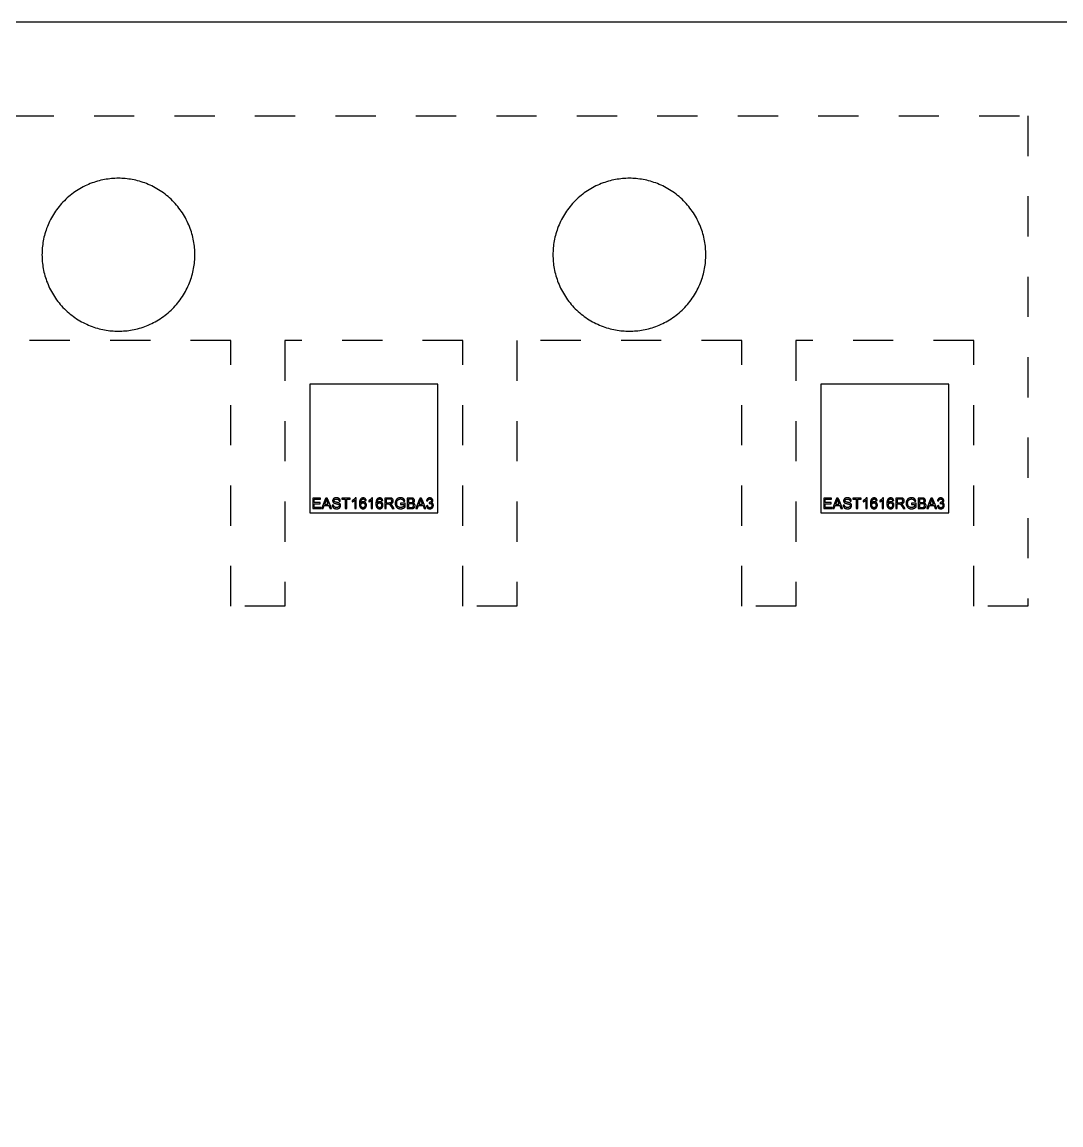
# Model space of a CAD drawing. Header units: millimetres. Extents: x 66 to 134, y -64 to 64.
# Drawn here: x 78.33 to 91.24, y 47.22 to 60.93 of the extents above; entities that cross this region are included whole.
import ezdxf

# ---------------------------------------------------------------- set-up
doc = ezdxf.new("R2010")
doc.units = ezdxf.units.MM
doc.header["$LTSCALE"] = 0.1
doc.linetypes.add('Dashed', pattern=[10, 5, -5])
doc.layers.add('dxf_release_for_jordan$PCB_v1_240711$back', color=18, linetype='Continuous', true_color=0x000000)

msp = doc.modelspace()

# ---------------------------------------------------------------- linework, layer by layer
at = {"layer": 'dxf_release_for_jordan$PCB_v1_240711$back', "color": 4, "true_color": 0x00ffff}
for p, q in [((82.103, 54.975), (82.088, 54.936)), ((82.133, 54.936), (82.12, 54.973)), ((82.463, 54.986), (82.463, 54.882)), ((82.479, 55.015), (82.468, 55.015)), ((82.479, 54.882), (82.479, 55.015)), ((82.668, 54.986), (82.668, 54.882)), ((82.684, 55.015), (82.674, 55.015)), ((82.684, 54.882), (82.684, 55.015)), ((82.894, 55.014), (82.836, 55.014)), ((82.836, 55.014), (82.836, 54.882)), ((82.895, 55), (82.853, 55)), ((82.853, 55), (82.853, 54.956)), ((83.162, 55.014), (83.112, 55.014)), ((83.112, 55.014), (83.112, 54.882)), ((83.156, 54.999), (83.129, 54.999)), ((83.129, 54.999), (83.129, 54.959)), ((83.274, 54.975), (83.26, 54.936)), ((83.304, 54.936), (83.291, 54.973)), ((88.453, 54.975), (88.438, 54.936)), ((88.483, 54.936), (88.47, 54.973)), ((88.813, 54.986), (88.813, 54.882)), ((88.829, 55.015), (88.818, 55.015)), ((88.829, 54.882), (88.829, 55.015)), ((89.018, 54.986), (89.018, 54.882)), ((89.034, 55.015), (89.024, 55.015)), ((89.034, 54.882), (89.034, 55.015)), ((89.244, 55.014), (89.186, 55.014)), ((89.186, 55.014), (89.186, 54.882)), ((89.245, 55), (89.203, 55)), ((89.203, 55), (89.203, 54.956)), ((89.512, 55.014), (89.462, 55.014)), ((89.462, 55.014), (89.462, 54.882)), ((89.506, 54.999), (89.479, 54.999)), ((89.479, 54.999), (89.479, 54.959)), ((89.624, 54.975), (89.61, 54.936)), ((89.654, 54.936), (89.641, 54.973)), ((82.088, 54.936), (82.133, 54.936)), ((82.463, 54.882), (82.479, 54.882)), ((82.668, 54.882), (82.684, 54.882)), ((82.836, 54.882), (82.853, 54.882)), ((82.853, 54.956), (82.891, 54.956)), ((82.853, 54.882), (82.853, 54.941)), ((82.853, 54.941), (82.873, 54.941)), ((83.087, 54.95), (83.031, 54.95)), ((83.031, 54.95), (83.031, 54.934)), ((83.031, 54.934), (83.07, 54.934)), ((83.07, 54.934), (83.07, 54.909)), ((83.087, 54.901), (83.087, 54.95)), ((83.112, 54.882), (83.162, 54.882)), ((83.129, 54.959), (83.158, 54.959)), ((83.16, 54.943), (83.129, 54.943)), ((83.129, 54.943), (83.129, 54.898)), ((83.129, 54.898), (83.162, 54.898)), ((83.26, 54.936), (83.304, 54.936)), ((88.438, 54.936), (88.483, 54.936)), ((88.813, 54.882), (88.829, 54.882)), ((89.018, 54.882), (89.034, 54.882)), ((89.186, 54.882), (89.203, 54.882)), ((89.203, 54.956), (89.241, 54.956)), ((89.203, 54.882), (89.203, 54.941)), ((89.203, 54.941), (89.223, 54.941)), ((89.437, 54.95), (89.381, 54.95)), ((89.381, 54.95), (89.381, 54.934)), ((89.381, 54.934), (89.42, 54.934)), ((89.42, 54.934), (89.42, 54.909)), ((89.437, 54.901), (89.437, 54.95)), ((89.462, 54.882), (89.512, 54.882)), ((89.479, 54.959), (89.508, 54.959)), ((89.51, 54.943), (89.479, 54.943)), ((89.479, 54.943), (89.479, 54.898)), ((89.479, 54.898), (89.512, 54.898)), ((89.61, 54.936), (89.654, 54.936))]:
    msp.add_line(p, q, dxfattribs=at)
at = {"layer": 'dxf_release_for_jordan$PCB_v1_240711$back', "color": 96, "true_color": 0x007f00}
msp.add_lwpolyline([(66.5, 60.93), (66.5, -32.448), (92, -32.448), (92, -44.448), (108, -44.448), (108, -32.448), (133.5, -32.448), (133.5, 60.93)], close=True, dxfattribs=at)
at = {"layer": 'dxf_release_for_jordan$PCB_v1_240711$back', "color": 1, "linetype": 'Dashed', "true_color": 0xff0000}
msp.add_lwpolyline([(68.222, 59.765), (90.828, 59.765), (90.828, 53.669), (90.155, 53.669), (90.155, 56.971), (87.945, 56.971), (87.945, 53.669), (87.272, 53.669), (87.272, 56.971), (84.478, 56.971), (84.478, 53.669), (83.805, 53.669), (83.805, 56.971), (81.595, 56.971), (81.595, 53.669), (80.922, 53.669), (80.922, 56.971), (78.128, 56.971)], dxfattribs=at)
at = {"layer": 'dxf_release_for_jordan$PCB_v1_240711$back', "color": 4, "true_color": 0x00ffff}
for points in [[(81.905, 54.829), (83.495, 54.829), (83.495, 56.429), (81.905, 56.429)], [(88.255, 54.829), (89.845, 54.829), (89.845, 56.429), (88.255, 56.429)]]:
    msp.add_lwpolyline(points, close=True, dxfattribs=at)
at = {"layer": 'dxf_release_for_jordan$PCB_v1_240711$back', "color": 96, "true_color": 0x007f00}
for points in [[(78.575, 58.038), (78.575, 58.988), (79.525, 58.988), (80.475, 58.988), (80.475, 58.038), (80.475, 57.088), (79.525, 57.088), (78.575, 57.088), (78.575, 58.038)], [(84.925, 58.038), (84.925, 58.988), (85.875, 58.988), (86.825, 58.988), (86.825, 58.038), (86.825, 57.088), (85.875, 57.088), (84.925, 57.088), (84.925, 58.038)]]:
    msp.add_rational_spline(points, [1, 0.707106781187, 1, 0.707106781187, 1, 0.707106781187, 1, 0.707106781187, 1], degree=2, knots=[-5.969026, -5.969026, -5.969026, -4.47677, -4.47677, -2.984513, -2.984513, -1.492257, -1.492257, 0, 0, 0], dxfattribs=at)
at = {"layer": 'dxf_release_for_jordan$PCB_v1_240711$back', "color": 4, "true_color": 0x00ffff}
for points in [[(82.038, 55.014), (81.99, 55.014), (81.942, 55.014)], [(81.942, 55.014), (81.942, 54.948), (81.942, 54.882)], [(81.959, 54.958), (81.959, 54.979), (81.959, 54.999)], [(81.959, 54.999), (81.999, 54.999), (82.038, 54.999)], [(82.038, 54.999), (82.038, 55.007), (82.038, 55.014)], [(82.101, 55.014), (82.076, 54.948), (82.05, 54.882)], [(82.12, 55.014), (82.111, 55.014), (82.101, 55.014)], [(82.11, 55), (82.108, 54.988), (82.103, 54.975)], [(82.12, 54.973), (82.113, 54.99), (82.11, 55)], [(82.174, 54.882), (82.147, 54.948), (82.12, 55.014)], [(82.267, 54.976), (82.275, 54.976), (82.283, 54.977)], [(82.406, 55.014), (82.354, 55.014), (82.301, 55.014)], [(82.301, 55.014), (82.301, 55.007), (82.301, 54.999)], [(82.301, 54.999), (82.323, 54.999), (82.345, 54.999)], [(82.345, 54.999), (82.345, 54.94), (82.345, 54.882)], [(82.363, 54.882), (82.363, 54.94), (82.363, 54.999)], [(82.363, 54.999), (82.384, 54.999), (82.406, 54.999)], [(82.406, 54.999), (82.406, 55.007), (82.406, 55.014)], [(82.43, 54.982), (82.43, 54.974), (82.43, 54.966)], [(82.589, 54.981), (82.597, 54.981), (82.605, 54.982)], [(82.636, 54.982), (82.636, 54.974), (82.636, 54.966)], [(82.794, 54.981), (82.802, 54.981), (82.81, 54.982)], [(83.069, 54.973), (83.077, 54.975), (83.085, 54.977)], [(83.272, 55.014), (83.247, 54.948), (83.221, 54.882)], [(83.291, 55.014), (83.282, 55.014), (83.272, 55.014)], [(83.281, 55), (83.279, 54.988), (83.274, 54.975)], [(83.291, 54.973), (83.284, 54.99), (83.281, 55)], [(83.345, 54.882), (83.318, 54.948), (83.291, 55.014)], [(83.354, 54.981), (83.362, 54.979), (83.371, 54.978)], [(88.388, 55.014), (88.34, 55.014), (88.292, 55.014)], [(88.292, 55.014), (88.292, 54.948), (88.292, 54.882)], [(88.309, 54.958), (88.309, 54.979), (88.309, 54.999)], [(88.309, 54.999), (88.349, 54.999), (88.388, 54.999)], [(88.388, 54.999), (88.388, 55.007), (88.388, 55.014)], [(88.451, 55.014), (88.426, 54.948), (88.4, 54.882)], [(88.47, 55.014), (88.461, 55.014), (88.451, 55.014)], [(88.46, 55), (88.458, 54.988), (88.453, 54.975)], [(88.47, 54.973), (88.463, 54.99), (88.46, 55)], [(88.524, 54.882), (88.497, 54.948), (88.47, 55.014)], [(88.617, 54.976), (88.625, 54.976), (88.633, 54.977)], [(88.756, 55.014), (88.704, 55.014), (88.651, 55.014)], [(88.651, 55.014), (88.651, 55.007), (88.651, 54.999)], [(88.651, 54.999), (88.673, 54.999), (88.695, 54.999)], [(88.695, 54.999), (88.695, 54.94), (88.695, 54.882)], [(88.713, 54.882), (88.713, 54.94), (88.713, 54.999)], [(88.713, 54.999), (88.734, 54.999), (88.756, 54.999)], [(88.756, 54.999), (88.756, 55.007), (88.756, 55.014)], [(88.78, 54.982), (88.78, 54.974), (88.78, 54.966)], [(88.939, 54.981), (88.947, 54.981), (88.955, 54.982)], [(88.986, 54.982), (88.986, 54.974), (88.986, 54.966)], [(89.144, 54.981), (89.152, 54.981), (89.16, 54.982)], [(89.419, 54.973), (89.427, 54.975), (89.435, 54.977)], [(89.622, 55.014), (89.597, 54.948), (89.571, 54.882)], [(89.641, 55.014), (89.632, 55.014), (89.622, 55.014)], [(89.631, 55), (89.629, 54.988), (89.624, 54.975)], [(89.641, 54.973), (89.634, 54.99), (89.631, 55)], [(89.695, 54.882), (89.668, 54.948), (89.641, 55.014)], [(89.704, 54.981), (89.712, 54.979), (89.721, 54.978)], [(81.942, 54.882), (81.991, 54.882), (82.041, 54.882)], [(82.033, 54.958), (81.996, 54.958), (81.959, 54.958)], [(81.959, 54.898), (81.959, 54.92), (81.959, 54.943)], [(81.959, 54.943), (81.996, 54.943), (82.033, 54.943)], [(82.041, 54.898), (82, 54.898), (81.959, 54.898)], [(82.033, 54.943), (82.033, 54.951), (82.033, 54.958)], [(82.041, 54.882), (82.041, 54.89), (82.041, 54.898)], [(82.05, 54.882), (82.06, 54.882), (82.069, 54.882)], [(82.069, 54.882), (82.076, 54.902), (82.083, 54.922)], [(82.083, 54.922), (82.111, 54.922), (82.139, 54.922)], [(82.139, 54.922), (82.146, 54.902), (82.154, 54.882)], [(82.154, 54.882), (82.164, 54.882), (82.174, 54.882)], [(82.199, 54.926), (82.19, 54.925), (82.182, 54.925)], [(82.345, 54.882), (82.354, 54.882), (82.363, 54.882)], [(82.873, 54.941), (82.88, 54.941), (82.883, 54.94)], [(82.913, 54.91), (82.922, 54.896), (82.93, 54.882)], [(82.952, 54.882), (82.941, 54.9), (82.929, 54.918)], [(82.93, 54.882), (82.941, 54.882), (82.952, 54.882)], [(83.221, 54.882), (83.231, 54.882), (83.24, 54.882)], [(83.24, 54.882), (83.247, 54.902), (83.254, 54.922)], [(83.254, 54.922), (83.282, 54.922), (83.31, 54.922)], [(83.31, 54.922), (83.318, 54.902), (83.325, 54.882)], [(83.325, 54.882), (83.335, 54.882), (83.345, 54.882)], [(83.369, 54.919), (83.361, 54.918), (83.353, 54.917)], [(83.387, 54.959), (83.386, 54.952), (83.385, 54.945)], [(88.292, 54.882), (88.341, 54.882), (88.391, 54.882)], [(88.383, 54.958), (88.346, 54.958), (88.309, 54.958)], [(88.309, 54.898), (88.309, 54.92), (88.309, 54.943)], [(88.309, 54.943), (88.346, 54.943), (88.383, 54.943)], [(88.391, 54.898), (88.35, 54.898), (88.309, 54.898)], [(88.383, 54.943), (88.383, 54.951), (88.383, 54.958)], [(88.391, 54.882), (88.391, 54.89), (88.391, 54.898)], [(88.4, 54.882), (88.41, 54.882), (88.419, 54.882)], [(88.419, 54.882), (88.426, 54.902), (88.433, 54.922)], [(88.433, 54.922), (88.461, 54.922), (88.489, 54.922)], [(88.489, 54.922), (88.496, 54.902), (88.504, 54.882)], [(88.504, 54.882), (88.514, 54.882), (88.524, 54.882)], [(88.549, 54.926), (88.54, 54.925), (88.532, 54.925)], [(88.695, 54.882), (88.704, 54.882), (88.713, 54.882)], [(89.223, 54.941), (89.23, 54.941), (89.233, 54.94)], [(89.263, 54.91), (89.272, 54.896), (89.28, 54.882)], [(89.302, 54.882), (89.291, 54.9), (89.279, 54.918)], [(89.28, 54.882), (89.291, 54.882), (89.302, 54.882)], [(89.571, 54.882), (89.581, 54.882), (89.59, 54.882)], [(89.59, 54.882), (89.597, 54.902), (89.604, 54.922)], [(89.604, 54.922), (89.632, 54.922), (89.66, 54.922)], [(89.66, 54.922), (89.668, 54.902), (89.675, 54.882)], [(89.675, 54.882), (89.685, 54.882), (89.695, 54.882)], [(89.719, 54.919), (89.711, 54.918), (89.703, 54.917)], [(89.737, 54.959), (89.736, 54.952), (89.735, 54.945)]]:
    msp.add_open_spline(points, degree=2, dxfattribs=at)
for points, knots in [([(82.182, 54.925), (82.183, 54.911), (82.189, 54.901), (82.196, 54.89), (82.208, 54.885), (82.221, 54.88), (82.239, 54.88), (82.253, 54.88), (82.264, 54.885), (82.275, 54.89), (82.281, 54.9), (82.287, 54.909), (82.287, 54.919), (82.287, 54.93), (82.282, 54.938), (82.276, 54.946), (82.265, 54.952), (82.257, 54.955), (82.236, 54.96), (82.214, 54.965), (82.209, 54.97), (82.204, 54.974), (82.204, 54.981), (82.204, 54.99), (82.211, 54.995), (82.219, 55.001), (82.234, 55.001), (82.25, 55.001), (82.258, 54.995), (82.265, 54.988), (82.267, 54.976)], [-50, -50, -50, -49, -49, -48, -48, -47, -47, -46, -46, -45, -45, -44, -44, -43, -43, -42, -42, -41, -41, -40, -40, -39, -39, -38, -38, -37, -37, -36, -36, -35, -35, -35]), ([(82.283, 54.977), (82.283, 54.989), (82.277, 54.998), (82.271, 55.007), (82.26, 55.012), (82.248, 55.017), (82.234, 55.017), (82.22, 55.017), (82.209, 55.012), (82.199, 55.008), (82.193, 54.999), (82.187, 54.99), (82.187, 54.98), (82.187, 54.971), (82.192, 54.964), (82.197, 54.956), (82.206, 54.951), (82.213, 54.948), (82.232, 54.943), (82.25, 54.939), (82.255, 54.937), (82.263, 54.934), (82.267, 54.929), (82.271, 54.924), (82.271, 54.918), (82.271, 54.912), (82.267, 54.907), (82.263, 54.902), (82.255, 54.899), (82.248, 54.896), (82.238, 54.896), (82.226, 54.896), (82.217, 54.899), (82.208, 54.903), (82.204, 54.91), (82.2, 54.916), (82.199, 54.926)], [-34, -34, -34, -33, -33, -32, -32, -31, -31, -30, -30, -29, -29, -28, -28, -27, -27, -26, -26, -25, -25, -24, -24, -23, -23, -22, -22, -21, -21, -20, -20, -19, -19, -18, -18, -17, -17, -16, -16, -16]), ([(82.468, 55.015), (82.464, 55.006), (82.454, 54.997), (82.444, 54.988), (82.43, 54.982)], [-9, -9, -9, -8, -8, -7, -7, -7]), ([(82.43, 54.966), (82.438, 54.969), (82.447, 54.974), (82.457, 54.98), (82.463, 54.986)], [-6, -6, -6, -5, -5, -4, -4, -4]), ([(82.605, 54.982), (82.603, 54.997), (82.593, 55.006), (82.583, 55.015), (82.567, 55.015), (82.546, 55.015), (82.534, 55), (82.52, 54.982), (82.52, 54.944), (82.52, 54.91), (82.533, 54.895), (82.545, 54.88), (82.566, 54.88), (82.578, 54.88), (82.587, 54.886), (82.596, 54.891), (82.602, 54.902), (82.607, 54.913), (82.607, 54.925), (82.607, 54.944), (82.596, 54.956), (82.584, 54.968), (82.568, 54.968), (82.559, 54.968), (82.55, 54.964), (82.542, 54.959), (82.536, 54.95)], [-19, -19, -19, -18, -18, -17, -17, -16, -16, -15, -15, -14, -14, -13, -13, -12, -12, -11, -11, -10, -10, -9, -9, -8, -8, -7, -7, -6, -6, -6]), ([(82.536, 54.95), (82.536, 54.97), (82.541, 54.981), (82.545, 54.992), (82.553, 54.997), (82.558, 55.002), (82.566, 55.002), (82.576, 55.002), (82.582, 54.995), (82.586, 54.99), (82.589, 54.981)], [-6, -6, -6, -5, -5, -4, -4, -3, -3, -2, -2, -1, -1, -1]), ([(82.674, 55.015), (82.67, 55.006), (82.66, 54.997), (82.649, 54.988), (82.636, 54.982)], [-9, -9, -9, -8, -8, -7, -7, -7]), ([(82.636, 54.966), (82.643, 54.969), (82.653, 54.974), (82.662, 54.98), (82.668, 54.986)], [-6, -6, -6, -5, -5, -4, -4, -4]), ([(82.81, 54.982), (82.808, 54.997), (82.798, 55.006), (82.788, 55.015), (82.773, 55.015), (82.752, 55.015), (82.739, 55), (82.725, 54.982), (82.725, 54.944), (82.725, 54.91), (82.738, 54.895), (82.751, 54.88), (82.771, 54.88), (82.783, 54.88), (82.793, 54.886), (82.802, 54.891), (82.807, 54.902), (82.813, 54.913), (82.813, 54.925), (82.813, 54.944), (82.801, 54.956), (82.79, 54.968), (82.774, 54.968), (82.764, 54.968), (82.756, 54.964), (82.747, 54.959), (82.741, 54.95)], [-19, -19, -19, -18, -18, -17, -17, -16, -16, -15, -15, -14, -14, -13, -13, -12, -12, -11, -11, -10, -10, -9, -9, -8, -8, -7, -7, -6, -6, -6]), ([(82.741, 54.95), (82.742, 54.97), (82.746, 54.981), (82.75, 54.992), (82.758, 54.997), (82.764, 55.002), (82.772, 55.002), (82.781, 55.002), (82.788, 54.995), (82.792, 54.99), (82.794, 54.981)], [-6, -6, -6, -5, -5, -4, -4, -3, -3, -2, -2, -1, -1, -1]), ([(82.891, 54.956), (82.903, 54.956), (82.91, 54.958), (82.916, 54.961), (82.92, 54.966), (82.923, 54.972), (82.923, 54.978), (82.923, 54.988), (82.917, 54.994), (82.91, 55), (82.895, 55)], [1, 1, 1, 2, 2, 3, 3, 4, 4, 5, 5, 6, 6, 6]), ([(82.904, 54.942), (82.923, 54.945), (82.932, 54.955), (82.941, 54.964), (82.941, 54.978), (82.941, 54.989), (82.936, 54.998), (82.93, 55.007), (82.921, 55.011), (82.912, 55.014), (82.894, 55.014)], [-7, -7, -7, -6, -6, -5, -5, -4, -4, -3, -3, -2, -2, -2]), ([(83.085, 54.977), (83.081, 54.991), (83.075, 54.999), (83.068, 55.007), (83.057, 55.012), (83.045, 55.017), (83.031, 55.017), (83.011, 55.017), (82.996, 55.009), (82.981, 55), (82.973, 54.984), (82.964, 54.967), (82.964, 54.948), (82.964, 54.928), (82.973, 54.912), (82.981, 54.897), (82.997, 54.888), (83.013, 54.88), (83.032, 54.88), (83.046, 54.88), (83.06, 54.885), (83.074, 54.89), (83.087, 54.901)], [-16, -16, -16, -15, -15, -14, -14, -13, -13, -12, -12, -11, -11, -10, -10, -9, -9, -8, -8, -7, -7, -6, -6, -5, -5, -5]), ([(83.07, 54.909), (83.064, 54.904), (83.053, 54.9), (83.042, 54.896), (83.031, 54.896), (83.018, 54.896), (83.006, 54.901), (82.995, 54.907), (82.989, 54.919), (82.983, 54.931), (82.983, 54.949), (82.983, 54.963), (82.988, 54.975), (82.991, 54.982), (82.996, 54.988), (83.001, 54.994), (83.01, 54.998), (83.019, 55.002), (83.031, 55.002), (83.041, 55.002), (83.049, 54.998), (83.057, 54.995), (83.062, 54.989), (83.066, 54.983), (83.069, 54.973)], [-29, -29, -29, -28, -28, -27, -27, -26, -26, -25, -25, -24, -24, -23, -23, -22, -22, -21, -21, -20, -20, -19, -19, -18, -18, -17, -17, -17]), ([(83.158, 54.959), (83.17, 54.959), (83.175, 54.96), (83.181, 54.962), (83.185, 54.967), (83.188, 54.972), (83.188, 54.978), (83.188, 54.985), (83.185, 54.99), (83.182, 54.995), (83.176, 54.997), (83.17, 54.999), (83.156, 54.999)], [1, 1, 1, 2, 2, 3, 3, 4, 4, 5, 5, 6, 6, 7, 7, 7]), ([(83.187, 54.952), (83.196, 54.957), (83.201, 54.965), (83.205, 54.972), (83.205, 54.981), (83.205, 54.99), (83.2, 54.998), (83.195, 55.006), (83.186, 55.01), (83.177, 55.014), (83.162, 55.014)], [-7, -7, -7, -6, -6, -5, -5, -4, -4, -3, -3, -2, -2, -2]), ([(83.415, 54.954), (83.424, 54.958), (83.428, 54.965), (83.433, 54.972), (83.433, 54.981), (83.433, 54.99), (83.428, 54.998), (83.423, 55.006), (83.414, 55.01), (83.405, 55.015), (83.394, 55.015), (83.378, 55.015), (83.368, 55.006), (83.357, 54.997), (83.354, 54.981)], [-37, -37, -37, -36, -36, -35, -35, -34, -34, -33, -33, -32, -32, -31, -31, -30, -30, -30]), ([(83.371, 54.978), (83.372, 54.99), (83.379, 54.996), (83.385, 55.002), (83.394, 55.002), (83.404, 55.002), (83.41, 54.996), (83.416, 54.99), (83.416, 54.981), (83.416, 54.97), (83.408, 54.964), (83.4, 54.959), (83.389, 54.959), (83.388, 54.959), (83.387, 54.959)], [-29, -29, -29, -28, -28, -27, -27, -26, -26, -25, -25, -24, -24, -23, -23, -22, -22, -22]), ([(88.532, 54.925), (88.533, 54.911), (88.539, 54.901), (88.546, 54.89), (88.558, 54.885), (88.571, 54.88), (88.589, 54.88), (88.603, 54.88), (88.614, 54.885), (88.625, 54.89), (88.631, 54.9), (88.637, 54.909), (88.637, 54.919), (88.637, 54.93), (88.632, 54.938), (88.626, 54.946), (88.615, 54.952), (88.607, 54.955), (88.586, 54.96), (88.564, 54.965), (88.559, 54.97), (88.554, 54.974), (88.554, 54.981), (88.554, 54.99), (88.561, 54.995), (88.569, 55.001), (88.584, 55.001), (88.6, 55.001), (88.608, 54.995), (88.615, 54.988), (88.617, 54.976)], [-50, -50, -50, -49, -49, -48, -48, -47, -47, -46, -46, -45, -45, -44, -44, -43, -43, -42, -42, -41, -41, -40, -40, -39, -39, -38, -38, -37, -37, -36, -36, -35, -35, -35]), ([(88.633, 54.977), (88.633, 54.989), (88.627, 54.998), (88.621, 55.007), (88.61, 55.012), (88.598, 55.017), (88.584, 55.017), (88.57, 55.017), (88.559, 55.012), (88.549, 55.008), (88.543, 54.999), (88.537, 54.99), (88.537, 54.98), (88.537, 54.971), (88.542, 54.964), (88.547, 54.956), (88.556, 54.951), (88.563, 54.948), (88.582, 54.943), (88.6, 54.939), (88.605, 54.937), (88.613, 54.934), (88.617, 54.929), (88.621, 54.924), (88.621, 54.918), (88.621, 54.912), (88.617, 54.907), (88.613, 54.902), (88.605, 54.899), (88.598, 54.896), (88.588, 54.896), (88.576, 54.896), (88.567, 54.899), (88.558, 54.903), (88.554, 54.91), (88.55, 54.916), (88.549, 54.926)], [-34, -34, -34, -33, -33, -32, -32, -31, -31, -30, -30, -29, -29, -28, -28, -27, -27, -26, -26, -25, -25, -24, -24, -23, -23, -22, -22, -21, -21, -20, -20, -19, -19, -18, -18, -17, -17, -16, -16, -16]), ([(88.818, 55.015), (88.814, 55.006), (88.804, 54.997), (88.794, 54.988), (88.78, 54.982)], [-9, -9, -9, -8, -8, -7, -7, -7]), ([(88.78, 54.966), (88.788, 54.969), (88.797, 54.974), (88.807, 54.98), (88.813, 54.986)], [-6, -6, -6, -5, -5, -4, -4, -4]), ([(88.955, 54.982), (88.953, 54.997), (88.943, 55.006), (88.933, 55.015), (88.917, 55.015), (88.896, 55.015), (88.884, 55), (88.87, 54.982), (88.87, 54.944), (88.87, 54.91), (88.883, 54.895), (88.895, 54.88), (88.916, 54.88), (88.928, 54.88), (88.937, 54.886), (88.946, 54.891), (88.952, 54.902), (88.957, 54.913), (88.957, 54.925), (88.957, 54.944), (88.946, 54.956), (88.934, 54.968), (88.918, 54.968), (88.909, 54.968), (88.9, 54.964), (88.892, 54.959), (88.886, 54.95)], [-19, -19, -19, -18, -18, -17, -17, -16, -16, -15, -15, -14, -14, -13, -13, -12, -12, -11, -11, -10, -10, -9, -9, -8, -8, -7, -7, -6, -6, -6]), ([(88.886, 54.95), (88.886, 54.97), (88.891, 54.981), (88.895, 54.992), (88.903, 54.997), (88.908, 55.002), (88.916, 55.002), (88.926, 55.002), (88.932, 54.995), (88.936, 54.99), (88.939, 54.981)], [-6, -6, -6, -5, -5, -4, -4, -3, -3, -2, -2, -1, -1, -1]), ([(89.024, 55.015), (89.02, 55.006), (89.01, 54.997), (88.999, 54.988), (88.986, 54.982)], [-9, -9, -9, -8, -8, -7, -7, -7]), ([(88.986, 54.966), (88.993, 54.969), (89.003, 54.974), (89.012, 54.98), (89.018, 54.986)], [-6, -6, -6, -5, -5, -4, -4, -4]), ([(89.16, 54.982), (89.158, 54.997), (89.148, 55.006), (89.138, 55.015), (89.123, 55.015), (89.102, 55.015), (89.089, 55), (89.075, 54.982), (89.075, 54.944), (89.075, 54.91), (89.088, 54.895), (89.101, 54.88), (89.121, 54.88), (89.133, 54.88), (89.143, 54.886), (89.152, 54.891), (89.157, 54.902), (89.163, 54.913), (89.163, 54.925), (89.163, 54.944), (89.151, 54.956), (89.14, 54.968), (89.124, 54.968), (89.114, 54.968), (89.106, 54.964), (89.097, 54.959), (89.091, 54.95)], [-19, -19, -19, -18, -18, -17, -17, -16, -16, -15, -15, -14, -14, -13, -13, -12, -12, -11, -11, -10, -10, -9, -9, -8, -8, -7, -7, -6, -6, -6]), ([(89.091, 54.95), (89.092, 54.97), (89.096, 54.981), (89.1, 54.992), (89.108, 54.997), (89.114, 55.002), (89.122, 55.002), (89.131, 55.002), (89.138, 54.995), (89.142, 54.99), (89.144, 54.981)], [-6, -6, -6, -5, -5, -4, -4, -3, -3, -2, -2, -1, -1, -1]), ([(89.241, 54.956), (89.253, 54.956), (89.26, 54.958), (89.266, 54.961), (89.27, 54.966), (89.273, 54.972), (89.273, 54.978), (89.273, 54.988), (89.267, 54.994), (89.26, 55), (89.245, 55)], [1, 1, 1, 2, 2, 3, 3, 4, 4, 5, 5, 6, 6, 6]), ([(89.254, 54.942), (89.273, 54.945), (89.282, 54.955), (89.291, 54.964), (89.291, 54.978), (89.291, 54.989), (89.286, 54.998), (89.28, 55.007), (89.271, 55.011), (89.262, 55.014), (89.244, 55.014)], [-7, -7, -7, -6, -6, -5, -5, -4, -4, -3, -3, -2, -2, -2]), ([(89.435, 54.977), (89.431, 54.991), (89.425, 54.999), (89.418, 55.007), (89.407, 55.012), (89.395, 55.017), (89.381, 55.017), (89.361, 55.017), (89.346, 55.009), (89.331, 55), (89.323, 54.984), (89.314, 54.967), (89.314, 54.948), (89.314, 54.928), (89.323, 54.912), (89.331, 54.897), (89.347, 54.888), (89.363, 54.88), (89.382, 54.88), (89.396, 54.88), (89.41, 54.885), (89.424, 54.89), (89.437, 54.901)], [-16, -16, -16, -15, -15, -14, -14, -13, -13, -12, -12, -11, -11, -10, -10, -9, -9, -8, -8, -7, -7, -6, -6, -5, -5, -5]), ([(89.42, 54.909), (89.414, 54.904), (89.403, 54.9), (89.392, 54.896), (89.381, 54.896), (89.368, 54.896), (89.356, 54.901), (89.345, 54.907), (89.339, 54.919), (89.333, 54.931), (89.333, 54.949), (89.333, 54.963), (89.338, 54.975), (89.341, 54.982), (89.346, 54.988), (89.351, 54.994), (89.36, 54.998), (89.369, 55.002), (89.381, 55.002), (89.391, 55.002), (89.399, 54.998), (89.407, 54.995), (89.412, 54.989), (89.416, 54.983), (89.419, 54.973)], [-29, -29, -29, -28, -28, -27, -27, -26, -26, -25, -25, -24, -24, -23, -23, -22, -22, -21, -21, -20, -20, -19, -19, -18, -18, -17, -17, -17]), ([(89.508, 54.959), (89.52, 54.959), (89.525, 54.96), (89.531, 54.962), (89.535, 54.967), (89.538, 54.972), (89.538, 54.978), (89.538, 54.985), (89.535, 54.99), (89.532, 54.995), (89.526, 54.997), (89.52, 54.999), (89.506, 54.999)], [1, 1, 1, 2, 2, 3, 3, 4, 4, 5, 5, 6, 6, 7, 7, 7]), ([(89.537, 54.952), (89.546, 54.957), (89.551, 54.965), (89.555, 54.972), (89.555, 54.981), (89.555, 54.99), (89.55, 54.998), (89.545, 55.006), (89.536, 55.01), (89.527, 55.014), (89.512, 55.014)], [-7, -7, -7, -6, -6, -5, -5, -4, -4, -3, -3, -2, -2, -2]), ([(89.765, 54.954), (89.774, 54.958), (89.778, 54.965), (89.783, 54.972), (89.783, 54.981), (89.783, 54.99), (89.778, 54.998), (89.773, 55.006), (89.764, 55.01), (89.755, 55.015), (89.744, 55.015), (89.728, 55.015), (89.718, 55.006), (89.707, 54.997), (89.704, 54.981)], [-37, -37, -37, -36, -36, -35, -35, -34, -34, -33, -33, -32, -32, -31, -31, -30, -30, -30]), ([(89.721, 54.978), (89.722, 54.99), (89.729, 54.996), (89.735, 55.002), (89.744, 55.002), (89.754, 55.002), (89.76, 54.996), (89.766, 54.99), (89.766, 54.981), (89.766, 54.97), (89.758, 54.964), (89.75, 54.959), (89.739, 54.959), (89.738, 54.959), (89.737, 54.959)], [-29, -29, -29, -28, -28, -27, -27, -26, -26, -25, -25, -24, -24, -23, -23, -22, -22, -22]), ([(82.538, 54.925), (82.538, 54.917), (82.542, 54.909), (82.546, 54.901), (82.552, 54.897), (82.558, 54.893), (82.565, 54.893), (82.576, 54.893), (82.583, 54.902), (82.59, 54.91), (82.59, 54.924), (82.59, 54.938), (82.583, 54.946), (82.576, 54.954), (82.565, 54.954), (82.554, 54.954), (82.546, 54.946), (82.538, 54.938), (82.538, 54.925)], [0, 0, 0, 1, 1, 2, 2, 3, 3, 4, 4, 5, 5, 6, 6, 7, 7, 8, 8, 9, 9, 9]), ([(82.744, 54.925), (82.744, 54.917), (82.748, 54.909), (82.751, 54.901), (82.758, 54.897), (82.764, 54.893), (82.771, 54.893), (82.781, 54.893), (82.789, 54.902), (82.796, 54.91), (82.796, 54.924), (82.796, 54.938), (82.789, 54.946), (82.781, 54.954), (82.77, 54.954), (82.759, 54.954), (82.752, 54.946), (82.744, 54.938), (82.744, 54.925)], [0, 0, 0, 1, 1, 2, 2, 3, 3, 4, 4, 5, 5, 6, 6, 7, 7, 8, 8, 9, 9, 9]), ([(82.883, 54.94), (82.887, 54.939), (82.891, 54.937), (82.895, 54.934), (82.9, 54.928), (82.905, 54.922), (82.913, 54.91)], [-15, -15, -15, -14, -14, -13, -13, -12, -12, -12]), ([(82.929, 54.918), (82.922, 54.929), (82.915, 54.936), (82.911, 54.939), (82.904, 54.942)], [-9, -9, -9, -8, -8, -7, -7, -7]), ([(83.162, 54.898), (83.171, 54.898), (83.174, 54.898), (83.18, 54.899), (83.184, 54.902), (83.188, 54.904), (83.191, 54.909), (83.194, 54.914), (83.194, 54.92), (83.194, 54.928), (83.19, 54.933), (83.186, 54.939), (83.179, 54.941), (83.173, 54.943), (83.16, 54.943)], [1, 1, 1, 2, 2, 3, 3, 4, 4, 5, 5, 6, 6, 7, 7, 8, 8, 8]), ([(83.162, 54.882), (83.175, 54.882), (83.184, 54.884), (83.192, 54.887), (83.198, 54.891), (83.204, 54.895), (83.208, 54.903), (83.212, 54.911), (83.212, 54.92), (83.212, 54.932), (83.205, 54.94), (83.199, 54.949), (83.187, 54.952)], [-13, -13, -13, -12, -12, -11, -11, -10, -10, -9, -9, -8, -8, -7, -7, -7]), ([(83.353, 54.917), (83.354, 54.901), (83.366, 54.89), (83.377, 54.88), (83.395, 54.88), (83.414, 54.88), (83.427, 54.892), (83.439, 54.904), (83.439, 54.921), (83.439, 54.934), (83.433, 54.943), (83.426, 54.951), (83.415, 54.954)], [-43, -43, -43, -42, -42, -41, -41, -40, -40, -39, -39, -38, -38, -37, -37, -37]), ([(83.385, 54.945), (83.392, 54.947), (83.396, 54.947), (83.407, 54.947), (83.415, 54.939), (83.422, 54.932), (83.422, 54.921), (83.422, 54.909), (83.414, 54.901), (83.406, 54.893), (83.395, 54.893), (83.385, 54.893), (83.378, 54.899), (83.372, 54.905), (83.369, 54.919)], [-21, -21, -21, -20, -20, -19, -19, -18, -18, -17, -17, -16, -16, -15, -15, -14, -14, -14]), ([(88.888, 54.925), (88.888, 54.917), (88.892, 54.909), (88.896, 54.901), (88.902, 54.897), (88.908, 54.893), (88.915, 54.893), (88.926, 54.893), (88.933, 54.902), (88.94, 54.91), (88.94, 54.924), (88.94, 54.938), (88.933, 54.946), (88.926, 54.954), (88.915, 54.954), (88.904, 54.954), (88.896, 54.946), (88.888, 54.938), (88.888, 54.925)], [0, 0, 0, 1, 1, 2, 2, 3, 3, 4, 4, 5, 5, 6, 6, 7, 7, 8, 8, 9, 9, 9]), ([(89.094, 54.925), (89.094, 54.917), (89.098, 54.909), (89.101, 54.901), (89.108, 54.897), (89.114, 54.893), (89.121, 54.893), (89.131, 54.893), (89.139, 54.902), (89.146, 54.91), (89.146, 54.924), (89.146, 54.938), (89.139, 54.946), (89.131, 54.954), (89.12, 54.954), (89.109, 54.954), (89.102, 54.946), (89.094, 54.938), (89.094, 54.925)], [0, 0, 0, 1, 1, 2, 2, 3, 3, 4, 4, 5, 5, 6, 6, 7, 7, 8, 8, 9, 9, 9]), ([(89.233, 54.94), (89.237, 54.939), (89.241, 54.937), (89.245, 54.934), (89.25, 54.928), (89.255, 54.922), (89.263, 54.91)], [-15, -15, -15, -14, -14, -13, -13, -12, -12, -12]), ([(89.279, 54.918), (89.272, 54.929), (89.265, 54.936), (89.261, 54.939), (89.254, 54.942)], [-9, -9, -9, -8, -8, -7, -7, -7]), ([(89.512, 54.898), (89.521, 54.898), (89.524, 54.898), (89.53, 54.899), (89.534, 54.902), (89.538, 54.904), (89.541, 54.909), (89.544, 54.914), (89.544, 54.92), (89.544, 54.928), (89.54, 54.933), (89.536, 54.939), (89.529, 54.941), (89.523, 54.943), (89.51, 54.943)], [1, 1, 1, 2, 2, 3, 3, 4, 4, 5, 5, 6, 6, 7, 7, 8, 8, 8]), ([(89.512, 54.882), (89.525, 54.882), (89.534, 54.884), (89.542, 54.887), (89.548, 54.891), (89.554, 54.895), (89.558, 54.903), (89.562, 54.911), (89.562, 54.92), (89.562, 54.932), (89.555, 54.94), (89.549, 54.949), (89.537, 54.952)], [-13, -13, -13, -12, -12, -11, -11, -10, -10, -9, -9, -8, -8, -7, -7, -7]), ([(89.703, 54.917), (89.704, 54.901), (89.716, 54.89), (89.727, 54.88), (89.745, 54.88), (89.764, 54.88), (89.777, 54.892), (89.789, 54.904), (89.789, 54.921), (89.789, 54.934), (89.783, 54.943), (89.776, 54.951), (89.765, 54.954)], [-43, -43, -43, -42, -42, -41, -41, -40, -40, -39, -39, -38, -38, -37, -37, -37]), ([(89.735, 54.945), (89.742, 54.947), (89.746, 54.947), (89.757, 54.947), (89.765, 54.939), (89.772, 54.932), (89.772, 54.921), (89.772, 54.909), (89.764, 54.901), (89.756, 54.893), (89.745, 54.893), (89.735, 54.893), (89.728, 54.899), (89.722, 54.905), (89.719, 54.919)], [-21, -21, -21, -20, -20, -19, -19, -18, -18, -17, -17, -16, -16, -15, -15, -14, -14, -14])]:
    msp.add_open_spline(points, degree=2, knots=knots, dxfattribs=at)

doc.saveas('drawing.dxf')
